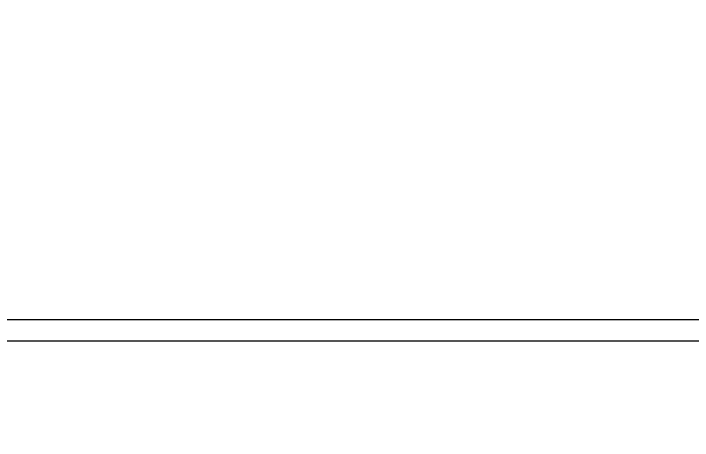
# Model space of a CAD drawing. Header units: millimetres. Extents: x -1571 to 3041, y 35 to 2455.
# Drawn here: x -591 to 201, y 390 to 889 of the extents above; entities that cross this region are included whole.
import ezdxf

# ---------------------------------------------------------------- set-up
doc = ezdxf.new("R2010")
doc.units = ezdxf.units.MM
doc.header["$LTSCALE"] = 50
doc.header["$MEASUREMENT"] = 0
doc.layers.add('030', color=30, linetype='Continuous', lineweight=30)
doc.layers.add('BETON', color=7, linetype='Continuous')

msp = doc.modelspace()

# ---------------------------------------------------------------- hatches: boundary and pattern name
at = {"layer": '030'}
msp.add_hatch(color=256, dxfattribs=at).paths.add_polyline_path([(-215.4109065830399, 416.3549748480967), (-219.6384563787254, 390.2632965617255)])

# ---------------------------------------------------------------- linework, layer by layer
at = {"layer": 'BETON'}
for points in [[(-1570.521066234925, 506.513690037537), (3040.654481266425, 506.513690037537), (3040.654481266425, 2455.426446545485), (-1570.521066234925, 2455.426446545485)], [(-1445.521066234925, 531.513690037537), (3015.654481266425, 531.513690037537), (3015.654481266425, 2430.426446545485), (-1445.521066234925, 2430.426446545485)]]:
    msp.add_lwpolyline(points, close=True, dxfattribs=at)

doc.saveas('drawing.dxf')
